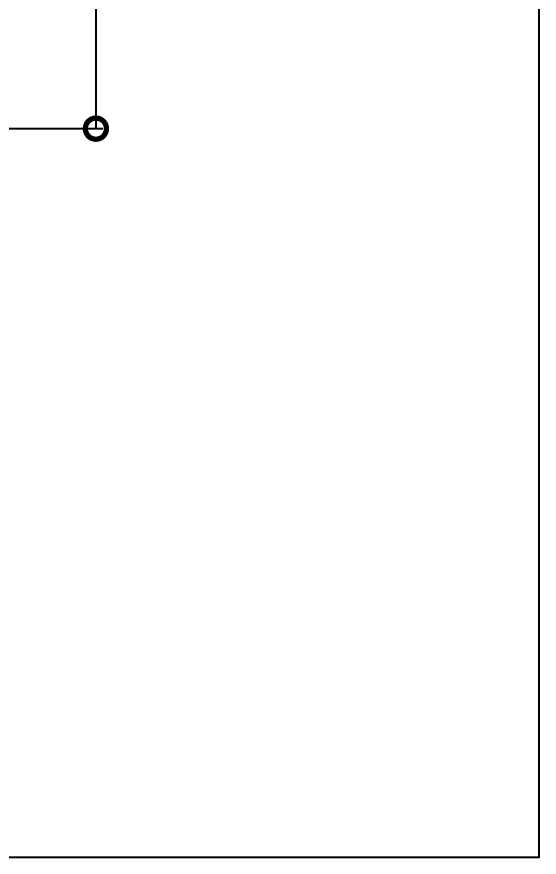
# Model space of a CAD drawing. Extents: x -207922 to -189609, y 24831 to 30124.
# Drawn here: x -207228 to -207153.8, y 28710.6 to 28829.9 of the extents above; entities that cross this region are included whole.
import ezdxf

# ---------------------------------------------------------------- set-up
doc = ezdxf.new("R2010")
doc.units = 0
doc.header["$LTSCALE"] = 8
doc.layers.get('0').update_dxf_attribs({"linetype": 'CONTINUOUS'})
doc.layers.get('DEFPOINTS').update_dxf_attribs({"linetype": 'CONTINUOUS'})
doc.layers.add('MARCHIO', color=7, linetype='CONTINUOUS')
doc.styles.add('GEN1', font='geniso.shx', dxfattribs={"width": 0.8})
doc.dimstyles.new('LE2', dxfattribs={"dimscale": 2, "dimtxt": 3.5, "dimasz": 3, "dimexe": 0.5, "dimexo": 0.5, "dimgap": 1, "dimtad": 1, "dimdec": 1, "dimrnd": 0.05, "dimzin": 12, "dimtxsty": 'GEN1', "dimblk": 'DOTSMALL', "dimcen": -3, "dimclrd": 1, "dimclre": 1, "dimclrt": 2, "dimadec": 1, "dimazin": 0, "dimtfac": 1, "dimtdec": 1, "dimtmove": 0, "dimatfit": 3, "dimldrblk": 'DOTSMALL', "dimfxl": 1, "dimtvp": 4, "dimtolj": 1, "dimtzin": 12, "dimarcsym": 0})

# ---------------------------------------------------------------- blocks, each defined once
blk = doc.blocks.new('_DotSmall')
at = {"color": 0, "const_width": 0.5}
blk.add_lwpolyline([(-0.0625, 0, 1), (0.0625, 0, 1)], format="xyb", close=True, dxfattribs=at)
blk = doc.blocks.new('*D74')
at = {"color": 1, "lineweight": -2, "ltscale": 0.2, "transparency": 16777216}
for p, q in [((-207262.3075667985, 28910.01917252908), (-207215.8001597241, 28910.01917252908)), ((-207216.8001597241, 28910.01917252908), (-207216.8001597241, 28814.01920020403)), ((-207264.0575667985, 28814.01920020403), (-207215.8001597241, 28814.01920020403))]:
    blk.add_line(p, q, dxfattribs=at)
at = {"layer": 'DEFPOINTS', "color": 0, "ltscale": 0.2, "transparency": 16777216}
for p in [(-207263.3075667985, 28910.01917252908), (-207265.0575667985, 28814.01920020403), (-207216.8001597241, 28814.01920020403)]:
    blk.add_point(p, dxfattribs=at)
at = {"color": 1, "lineweight": -2, "ltscale": 0.2, "transparency": 16777216, "xscale": 6, "yscale": 6, "zscale": 6}
for p, rotation in [((-207216.8001597241, 28910.01917252908), 90), ((-207216.8001597241, 28814.01920020403), 270)]:
    blk.add_blockref('_DotSmall', p, dxfattribs=dict(at, rotation=rotation))
at = {"color": 2, "ltscale": 0.2, "transparency": 16777216, "insert": (-207222.300159724, 28862.0191863666), "char_height": 7, "attachment_point": 5, "rotation": 90, "style": 'GEN1'}
blk.add_mtext('\\A1;96', dxfattribs=at)

msp = doc.modelspace()

# ---------------------------------------------------------------- linework, layer by layer
at = {"layer": 'MARCHIO'}
msp.add_lwpolyline([(-207450.8040425805, 29130.60379106119), (-207450.8040425805, 28710.60379106119), (-207153.8040425805, 28710.60379106119), (-207153.8040425805, 29130.60379106119)], close=True, dxfattribs=at)

# ---------------------------------------------------------------- dimensions: what is measured, and where the dimension line sits
at = {"ltscale": 0.2}
dim = msp.add_linear_dim(base=(-207216.8001597241, 28814.01920020403), p1=(-207263.3075667984, 28910.01917252906), p2=(-207265.0575667984, 28814.01920020401), angle=270, dimstyle='LE2', override={"dimtmove": 1}, dxfattribs=at)
dim.commit()
dim.dimension.update_dxf_attribs({"geometry": '*D74', "text_midpoint": (-207222.300159724, 28862.0191863666)})

doc.saveas('drawing.dxf')
